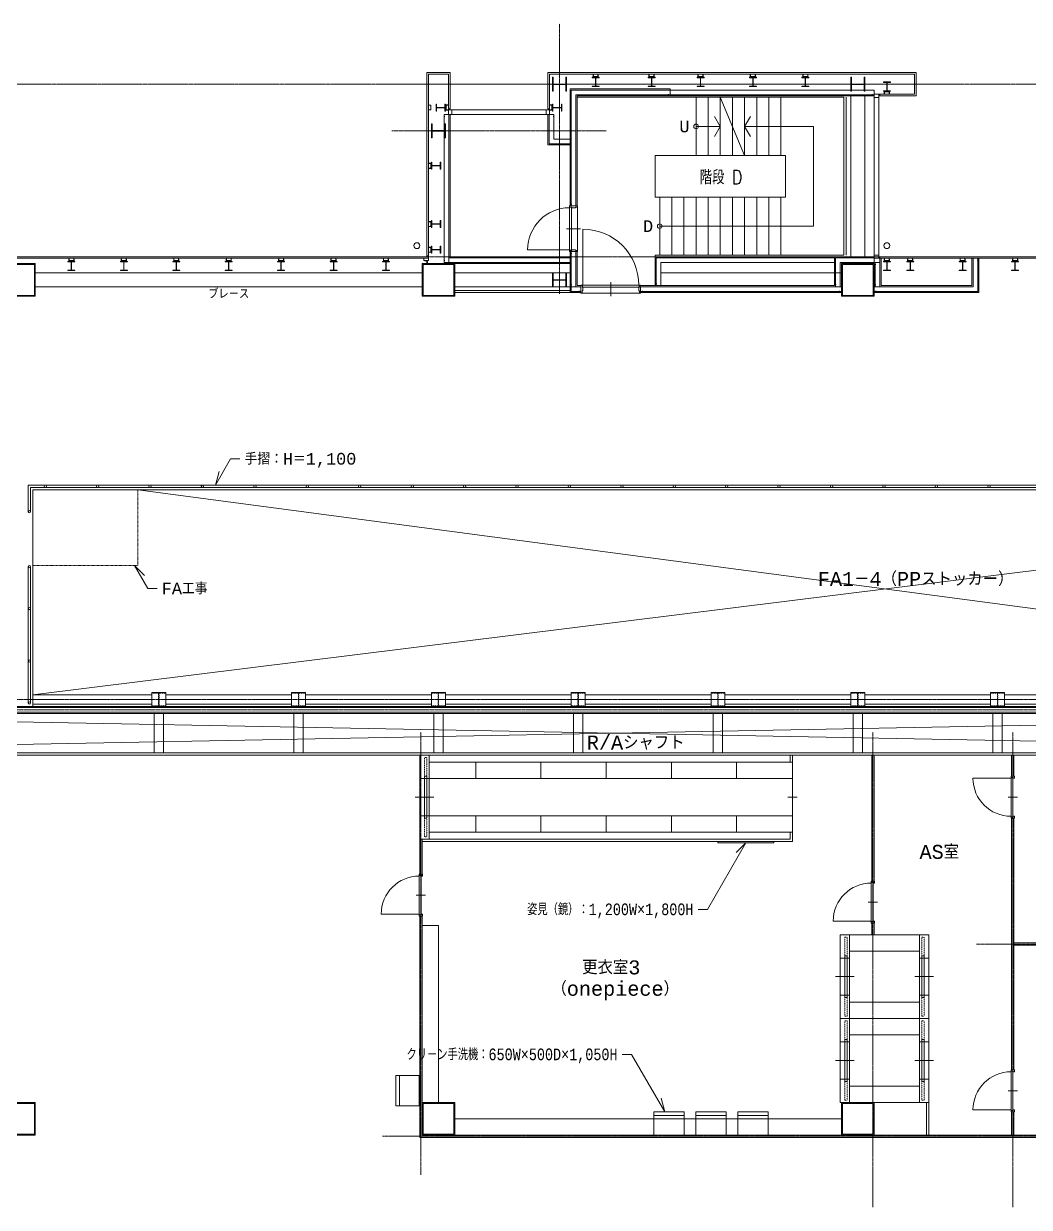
# Model space of a CAD drawing. Extents: x 225000 to 2157367, y 208400 to 840900.
# Drawn here: x 454026 to 475607, y 433302 to 458702 of the extents above; entities that cross this region are included whole.
import ezdxf
from ezdxf.enums import TextEntityAlignment as Align

# ---------------------------------------------------------------- set-up
doc = ezdxf.new("R2010")
doc.units = 0
doc.header["$LTSCALE"] = 10
for name, pattern in [('Data Center Layout_L20$0$CENTER', [2, 1.25, -0.25, 0.25, -0.25]), ('Data Center Layout_L20$0$DOTK1', [0.1, 0.05, -0.05]), ('Data Center Layout_L20$0$DOTK2', [0.166, 0.083, -0.083])]:
    doc.linetypes.add(name, pattern=pattern)
for name, color, linetype, lineweight in [('Data Center Layout_L20$0$ARC', 252, 'Continuous', 0), ('Data Center Layout_L20$0$K-SIN', 252, 'Data Center Layout_L20$0$CENTER', 9), ('Data Center Layout_L20$0$SUGATA3', 252, 'Continuous', 0)]:
    doc.layers.add(name, color=color, linetype=linetype, lineweight=lineweight)
doc.styles.add('Data Center Layout_L20$0$ATS', font='monotxt', dxfattribs={"bigfont": 'BIGFONT'})
doc.styles.add('Data Center Layout_L20$0$ROMS', font='ROMANS.shx', dxfattribs={"bigfont": 'bigfont.shx'})

# ---------------------------------------------------------------- blocks, each defined once
blk = doc.blocks.new('Data Center Layout_L20')
at = {"layer": 'Data Center Layout_L20$0$ARC'}
for p, q in [((462675.59, 257652.31), (462675.59, 253702.31)), ((463175.59, 257652.31), (462675.59, 257652.31)), ((463140.59, 257617.31), (462710.59, 257617.31)), ((462710.59, 257617.31), (462710.59, 253667.31)), ((463140.59, 257617.31), (463140.59, 256872.31)), ((463175.59, 257652.31), (463175.59, 256872.31)), ((465275.59, 256872.31), (465275.59, 257652.31)), ((473175.59, 257652.31), (465275.59, 257652.31)), ((465310.59, 256872.31), (465310.59, 257617.31)), ((473140.59, 257617.31), (465310.59, 257617.31)), ((473140.59, 257187.31), (473140.59, 257617.31)), ((473175.59, 257152.31), (473175.59, 257652.31)), ((467900.59, 257302.31), (465750.59, 257302.31)), ((465750.59, 257302.31), (465750.59, 254792.31)), ((467900.59, 257302.31), (467900.59, 257152.31)), ((467900.59, 257277.31), (465775.59, 257277.31)), ((465775.59, 257277.31), (465775.59, 254792.31)), ((465875.59, 257177.31), (465875.59, 254792.31)), ((472275.59, 257177.31), (465875.59, 257177.31)), ((465900.59, 257152.31), (465900.59, 254792.31)), ((472275.59, 257152.31), (465900.59, 257152.31)), ((471675.59, 257122.31), (471675.59, 253732.31)), ((472275.59, 253737.31), (472275.59, 257117.31)), ((472375.59, 257152.31), (472375.59, 257187.31)), ((472375.59, 253737.31), (472375.59, 257117.31)), ((472395.59, 257152.31), (472395.59, 257187.31)), ((473140.59, 257187.31), (472395.59, 257187.31)), ((473175.59, 257152.31), (472395.59, 257152.31)), ((463175.59, 256872.31), (463140.59, 256872.31)), ((463175.59, 256852.31), (463140.59, 256852.31)), ((465240.59, 256852.31), (463210.59, 256852.31)), ((465275.59, 256872.31), (465310.59, 256872.31)), ((465275.59, 256852.31), (465310.59, 256852.31)), ((463150.59, 256752.31), (463150.59, 253577.31)), ((463175.59, 256752.31), (463175.59, 253702.31)), ((465240.59, 256752.31), (463210.59, 256752.31)), ((465275.59, 256752.31), (465275.59, 256102.31)), ((465300.59, 256752.31), (465300.59, 256127.31)), ((465275.59, 256102.31), (465750.59, 256102.31)), ((465300.59, 256127.31), (465750.59, 256127.31)), ((465910.59, 254767.31), (465910.59, 253837.31)), ((465750.59, 252931.31), (465750.59, 253812.31)), ((465775.59, 252956.31), (465775.59, 253812.31)), ((465875.59, 253056.31), (465875.59, 253812.31)), ((465900.59, 253081.31), (465900.59, 253812.31)), ((418375.59, 253702.31), (462675.59, 253702.31)), ((418375.59, 253667.31), (462710.59, 253667.31)), ((465750.59, 253552.31), (463025.59, 253552.31)), ((465750.59, 253577.31), (463100.59, 253577.31)), ((465750.59, 253677.31), (463150.59, 253677.31)), ((465750.59, 253702.31), (463175.59, 253702.31)), ((467575.59, 253081.31), (467575.59, 253702.31)), ((472275.59, 253702.31), (467575.59, 253702.31)), ((467600.59, 253081.31), (467600.59, 253677.31)), ((471425.59, 253677.31), (467600.59, 253677.31)), ((471425.59, 253081.31), (471425.59, 253702.31)), ((472275.59, 253677.31), (471450.59, 253677.31)), ((471450.59, 253056.31), (471450.59, 253677.31)), ((471550.59, 253056.31), (471550.59, 253577.31)), ((471550.59, 253577.31), (472300.59, 253577.31)), ((472275.59, 253552.31), (471575.59, 253552.31)), ((471575.59, 252956.31), (471575.59, 253552.31)), ((472275.59, 252931.31), (472275.59, 253552.31)), ((472300.59, 253056.31), (472300.59, 253577.31)), ((472375.59, 253702.31), (472375.59, 253667.31)), ((472395.59, 253702.31), (499925.59, 253702.31)), ((472395.59, 253702.31), (472395.59, 253667.31)), ((472395.59, 253667.31), (499925.59, 253667.31)), ((472400.59, 253056.31), (472400.59, 253667.31)), ((472425.59, 253081.31), (472425.59, 253667.31)), ((474375.59, 253081.31), (474375.59, 253667.31)), ((474400.59, 253056.31), (474400.59, 253667.31)), ((474500.59, 252956.31), (474500.59, 253667.31)), ((474525.59, 252931.31), (474525.59, 253667.31)), ((463275.59, 253352.31), (465750.59, 253352.31)), ((471575.59, 253352.31), (467700.59, 253352.31)), ((463275.59, 253052.31), (465750.59, 253052.31)), ((465875.59, 253056.31), (465985.59, 253056.31)), ((465900.59, 253081.31), (465985.59, 253081.31)), ((467265.59, 253081.31), (471425.59, 253081.31)), ((467265.59, 253056.31), (471575.59, 253056.31)), ((474400.59, 253056.31), (472275.59, 253056.31)), ((474375.59, 253081.31), (472425.59, 253081.31)), ((465750.59, 252973.31), (463275.59, 252973.31)), ((465750.59, 252931.31), (463275.59, 252931.31)), ((465750.59, 252931.31), (465975.59, 252931.31)), ((465775.59, 252956.31), (465985.59, 252956.31)), ((467240.59, 252921.31), (466010.59, 252921.31)), ((467265.59, 252956.31), (471575.59, 252956.31)), ((467275.59, 252931.31), (471575.59, 252931.31)), ((474500.59, 252956.31), (472275.59, 252956.31)), ((474525.59, 252931.31), (472275.59, 252931.31)), ((454225.59, 244302.31), (489625.59, 248702.31)), ((489625.59, 244302.31), (456475.59, 248702.31)), ((454125.59, 244127.31), (454125.59, 247047.31)), ((454175.59, 244127.31), (454175.59, 247047.31)), ((444275.59, 243902.31), (489275.59, 243902.31)), ((444300.59, 243927.31), (489300.59, 243927.31)), ((444325.59, 243902.31), (489275.59, 243052.31)), ((444325.59, 243052.31), (489275.59, 243902.31)), ((444400.59, 244027.31), (489400.59, 244027.31)), ((444425.59, 244052.31), (489425.59, 244052.31)), ((489275.59, 243002.31), (444275.59, 243002.31)), ((489275.59, 243052.31), (444325.59, 243052.31)), ((470475.59, 243002.31), (470475.59, 242852.31)), ((470525.59, 243002.31), (470525.59, 242852.31)), ((472225.59, 240302.31), (472225.59, 243002.31)), ((472275.59, 240302.31), (472275.59, 243002.31)), ((475225.59, 242552.31), (475225.59, 243002.31)), ((475275.59, 242552.31), (475275.59, 243002.31)), ((474397.59, 242511.31), (475215.59, 242511.31)), ((475150.59, 242102.31), (475350.59, 242102.31)), ((475225.59, 236252.31), (475225.59, 241652.31)), ((475275.59, 236252.31), (475275.59, 241652.31)), ((470475.59, 241202.31), (470475.59, 241352.31)), ((470525.59, 241152.31), (470525.59, 241352.31)), ((462525.59, 241202.31), (462525.59, 240452.31)), ((462575.59, 241202.31), (470475.59, 241202.31)), ((462575.59, 241202.31), (462575.59, 240452.31)), ((462575.59, 241152.31), (470525.59, 241152.31)), ((462450.59, 240002.31), (462650.59, 240002.31)), ((472150.59, 239852.31), (472350.59, 239852.31)), ((461697.59, 239593.31), (462515.59, 239593.31)), ((462525.59, 234802.31), (462525.59, 239552.31)), ((462575.59, 234852.31), (462575.59, 239552.31)), ((462575.59, 239352.31), (462925.59, 239352.31)), ((462925.59, 235552.31), (462925.59, 239352.31)), ((471397.59, 239443.31), (472215.59, 239443.31)), ((472225.59, 239152.31), (472225.59, 239402.31)), ((472275.59, 239152.31), (472275.59, 239402.31)), ((475275.59, 238977.31), (487275.59, 238977.31)), ((475275.59, 238927.31), (487275.59, 238927.31)), ((462091.46, 236131.74), (462091.46, 235481.74)), ((475150.59, 235802.31), (475350.59, 235802.31)), ((473400.59, 234852.31), (473400.59, 235552.31)), ((473450.59, 234852.31), (473450.59, 235552.31)), ((468200.59, 235272.31), (467550.59, 235272.31)), ((469100.59, 235272.31), (468450.59, 235272.31)), ((470000.59, 235272.31), (469350.59, 235272.31)), ((474397.59, 235393.31), (475215.59, 235393.31)), ((475225.59, 234852.31), (475225.59, 235352.31)), ((475275.59, 234852.31), (475275.59, 235352.31)), ((463275.59, 235202.31), (471575.59, 235202.31)), ((462525.59, 234802.31), (489275.59, 234802.31)), ((462575.59, 234852.31), (489275.59, 234852.31))]:
    blk.add_line(p, q, dxfattribs=at)
at = {"layer": 'Data Center Layout_L20$0$ARC', "linetype": 'Continuous'}
for p, q in [((465675.59, 254302.31), (465975.59, 254302.31)), ((466025.59, 254291.31), (466025.59, 253091.31)), ((464840.59, 253852.31), (465740.59, 253852.31)), ((466625.59, 253156.31), (466625.59, 252856.31)), ((462725.59, 241202.31), (462725.59, 243002.31)), ((463725.59, 242502.31), (463725.59, 242852.31)), ((465125.59, 242502.31), (465125.59, 242852.31)), ((466525.59, 242502.31), (466525.59, 242852.31)), ((467925.59, 242502.31), (467925.59, 242852.31)), ((469325.59, 242502.31), (469325.59, 242852.31)), ((462525.59, 242502.31), (462725.59, 242502.31)), ((462725.59, 242502.31), (470525.59, 242502.31)), ((462425.59, 242102.31), (462825.59, 242102.31)), ((470625.59, 242102.31), (470425.59, 242102.31)), ((462525.59, 241702.31), (462725.59, 241702.31)), ((462725.59, 241702.31), (470525.59, 241702.31)), ((463725.59, 241352.31), (463725.59, 241702.31)), ((465125.59, 241352.31), (465125.59, 241702.31)), ((466525.59, 241352.31), (466525.59, 241702.31)), ((467925.59, 241352.31), (467925.59, 241702.31)), ((469325.59, 241352.31), (469325.59, 241702.31)), ((471750.59, 237352.31), (471750.59, 239152.31)), ((473250.59, 237352.31), (473250.59, 239152.31)), ((471750.59, 238802.31), (473250.59, 238802.31)), ((471550.59, 238652.31), (471750.59, 238652.31)), ((473450.59, 238652.31), (473250.59, 238652.31)), ((471450.59, 238252.31), (471850.59, 238252.31)), ((473550.59, 238252.31), (473150.59, 238252.31)), ((471550.59, 237852.31), (471750.59, 237852.31)), ((473450.59, 237852.31), (473250.59, 237852.31)), ((471750.59, 237702.31), (473250.59, 237702.31)), ((471750.59, 235552.31), (471750.59, 237352.31)), ((473250.59, 235552.31), (473250.59, 237352.31)), ((471750.59, 237002.31), (473250.59, 237002.31)), ((471550.59, 236852.31), (471750.59, 236852.31)), ((473450.59, 236852.31), (473250.59, 236852.31)), ((471450.59, 236452.31), (471850.59, 236452.31)), ((473550.59, 236452.31), (473150.59, 236452.31)), ((471550.59, 236052.31), (471750.59, 236052.31)), ((473450.59, 236052.31), (473250.59, 236052.31)), ((471750.59, 235902.31), (473250.59, 235902.31))]:
    blk.add_line(p, q, dxfattribs=at)
at = {"layer": 'Data Center Layout_L20$0$ARC'}
for points in [[(466244.59, 257602.31), (466244.59, 257552.31), (466294.59, 257552.31), (466294.59, 257558.31), (466250.59, 257558.31), (466250.59, 257602.31)], [(466250.59, 257567.31), (466350.59, 257567.31), (466350.59, 257617.31), (466250.59, 257617.31)], [(466356.59, 257602.31), (466356.59, 257552.31), (466306.59, 257552.31), (466306.59, 257558.31), (466350.59, 257558.31), (466350.59, 257602.31)], [(467444.59, 257602.31), (467444.59, 257552.31), (467494.59, 257552.31), (467494.59, 257558.31), (467450.59, 257558.31), (467450.59, 257602.31)], [(467450.59, 257567.31), (467550.59, 257567.31), (467550.59, 257617.31), (467450.59, 257617.31)], [(467556.59, 257602.31), (467556.59, 257552.31), (467506.59, 257552.31), (467506.59, 257558.31), (467550.59, 257558.31), (467550.59, 257602.31)], [(468494.59, 257602.31), (468494.59, 257552.31), (468544.59, 257552.31), (468544.59, 257558.31), (468500.59, 257558.31), (468500.59, 257602.31)], [(468500.59, 257567.31), (468600.59, 257567.31), (468600.59, 257617.31), (468500.59, 257617.31)], [(468606.59, 257602.31), (468606.59, 257552.31), (468556.59, 257552.31), (468556.59, 257558.31), (468600.59, 257558.31), (468600.59, 257602.31)], [(469619.59, 257602.31), (469619.59, 257552.31), (469669.59, 257552.31), (469669.59, 257558.31), (469625.59, 257558.31), (469625.59, 257602.31)], [(469625.59, 257567.31), (469725.59, 257567.31), (469725.59, 257617.31), (469625.59, 257617.31)], [(469731.59, 257602.31), (469731.59, 257552.31), (469681.59, 257552.31), (469681.59, 257558.31), (469725.59, 257558.31), (469725.59, 257602.31)], [(470744.59, 257602.31), (470744.59, 257552.31), (470794.59, 257552.31), (470794.59, 257558.31), (470750.59, 257558.31), (470750.59, 257602.31)], [(470750.59, 257567.31), (470850.59, 257567.31), (470850.59, 257617.31), (470750.59, 257617.31)], [(470856.59, 257602.31), (470856.59, 257552.31), (470806.59, 257552.31), (470806.59, 257558.31), (470850.59, 257558.31), (470850.59, 257602.31)], [(465675.59, 257552.31), (465675.59, 257252.31), (465660.59, 257252.31), (465660.59, 257397.31), (465390.59, 257397.31), (465390.59, 257252.31), (465375.59, 257252.31), (465375.59, 257552.31), (465390.59, 257552.31), (465390.59, 257407.31), (465660.59, 257407.31), (465660.59, 257552.31)], [(466225.59, 257552.31), (466375.59, 257552.31), (466375.59, 257543.31), (466303.59, 257543.31), (466303.59, 257361.31), (466375.59, 257361.31), (466375.59, 257352.31), (466225.59, 257352.31), (466225.59, 257361.31), (466297.59, 257361.31), (466297.59, 257543.31), (466225.59, 257543.31)], [(467425.59, 257552.31), (467575.59, 257552.31), (467575.59, 257543.31), (467503.59, 257543.31), (467503.59, 257361.31), (467575.59, 257361.31), (467575.59, 257352.31), (467425.59, 257352.31), (467425.59, 257361.31), (467497.59, 257361.31), (467497.59, 257543.31), (467425.59, 257543.31)], [(468475.59, 257552.31), (468625.59, 257552.31), (468625.59, 257543.31), (468553.59, 257543.31), (468553.59, 257361.31), (468625.59, 257361.31), (468625.59, 257352.31), (468475.59, 257352.31), (468475.59, 257361.31), (468547.59, 257361.31), (468547.59, 257543.31), (468475.59, 257543.31)], [(469600.59, 257552.31), (469750.59, 257552.31), (469750.59, 257543.31), (469678.59, 257543.31), (469678.59, 257361.31), (469750.59, 257361.31), (469750.59, 257352.31), (469600.59, 257352.31), (469600.59, 257361.31), (469672.59, 257361.31), (469672.59, 257543.31), (469600.59, 257543.31)], [(470725.59, 257552.31), (470875.59, 257552.31), (470875.59, 257543.31), (470803.59, 257543.31), (470803.59, 257361.31), (470875.59, 257361.31), (470875.59, 257352.31), (470725.59, 257352.31), (470725.59, 257361.31), (470797.59, 257361.31), (470797.59, 257543.31), (470725.59, 257543.31)], [(472075.59, 257552.31), (472075.59, 257252.31), (472060.59, 257252.31), (472060.59, 257397.31), (471790.59, 257397.31), (471790.59, 257252.31), (471775.59, 257252.31), (471775.59, 257552.31), (471790.59, 257552.31), (471790.59, 257407.31), (472060.59, 257407.31), (472060.59, 257552.31)], [(472475.59, 257252.31), (472625.59, 257252.31), (472625.59, 257261.31), (472553.59, 257261.31), (472553.59, 257443.31), (472625.59, 257443.31), (472625.59, 257452.31), (472475.59, 257452.31), (472475.59, 257443.31), (472547.59, 257443.31), (472547.59, 257261.31), (472475.59, 257261.31)], [(471775.59, 253702.31), (472075.59, 253702.31), (472075.59, 257152.31), (471775.59, 257152.31)], [(472275.59, 257117.31), (472375.59, 257117.31), (472375.59, 257187.31), (472275.59, 257187.31)], [(472494.59, 257202.31), (472494.59, 257252.31), (472544.59, 257252.31), (472544.59, 257246.31), (472500.59, 257246.31), (472500.59, 257202.31)], [(472500.59, 257237.31), (472600.59, 257237.31), (472600.59, 257187.31), (472500.59, 257187.31)], [(472606.59, 257202.31), (472606.59, 257252.31), (472556.59, 257252.31), (472556.59, 257246.31), (472600.59, 257246.31), (472600.59, 257202.31)], [(462760.59, 256852.31), (462760.59, 256952.31), (462710.59, 256952.31), (462710.59, 256852.31)], [(463075.59, 256827.31), (463075.59, 256977.31), (463066.59, 256977.31), (463066.59, 256905.31), (462884.59, 256905.31), (462884.59, 256977.31), (462875.59, 256977.31), (462875.59, 256827.31), (462884.59, 256827.31), (462884.59, 256899.31), (463066.59, 256899.31), (463066.59, 256827.31)], [(463125.59, 256958.31), (463075.59, 256958.31), (463075.59, 256908.31), (463081.59, 256908.31), (463081.59, 256952.31), (463125.59, 256952.31)], [(463125.59, 256846.31), (463075.59, 256846.31), (463075.59, 256896.31), (463081.59, 256896.31), (463081.59, 256852.31), (463125.59, 256852.31)], [(463090.59, 256852.31), (463090.59, 256952.31), (463140.59, 256952.31), (463140.59, 256852.31)], [(463210.59, 256752.31), (463210.59, 256852.31), (463140.59, 256852.31), (463140.59, 256752.31)], [(465240.59, 256752.31), (465240.59, 256852.31), (465310.59, 256852.31), (465310.59, 256752.31)], [(465360.59, 256852.31), (465360.59, 256952.31), (465310.59, 256952.31), (465310.59, 256852.31)], [(465325.59, 256958.31), (465375.59, 256958.31), (465375.59, 256908.31), (465369.59, 256908.31), (465369.59, 256952.31), (465325.59, 256952.31)], [(465325.59, 256846.31), (465375.59, 256846.31), (465375.59, 256896.31), (465369.59, 256896.31), (465369.59, 256852.31), (465325.59, 256852.31)], [(465375.59, 256827.31), (465375.59, 256977.31), (465384.59, 256977.31), (465384.59, 256905.31), (465566.59, 256905.31), (465566.59, 256977.31), (465575.59, 256977.31), (465575.59, 256827.31), (465566.59, 256827.31), (465566.59, 256899.31), (465384.59, 256899.31), (465384.59, 256827.31)], [(463075.59, 256552.31), (463075.59, 256252.31), (463060.59, 256252.31), (463060.59, 256397.31), (462790.59, 256397.31), (462790.59, 256252.31), (462775.59, 256252.31), (462775.59, 256552.31), (462790.59, 256552.31), (462790.59, 256407.31), (463060.59, 256407.31), (463060.59, 256552.31)], [(462760.59, 255602.31), (462760.59, 255702.31), (462710.59, 255702.31), (462710.59, 255602.31)], [(462725.59, 255708.31), (462775.59, 255708.31), (462775.59, 255658.31), (462769.59, 255658.31), (462769.59, 255702.31), (462725.59, 255702.31)], [(462725.59, 255596.31), (462775.59, 255596.31), (462775.59, 255646.31), (462769.59, 255646.31), (462769.59, 255602.31), (462725.59, 255602.31)], [(462775.59, 255577.31), (462775.59, 255727.31), (462784.59, 255727.31), (462784.59, 255655.31), (462966.59, 255655.31), (462966.59, 255727.31), (462975.59, 255727.31), (462975.59, 255577.31), (462966.59, 255577.31), (462966.59, 255649.31), (462784.59, 255649.31), (462784.59, 255577.31)], [(465740.59, 253842.31), (465740.59, 254762.31), (465780.59, 254762.31), (465780.59, 253842.31)], [(462760.59, 254352.31), (462760.59, 254452.31), (462710.59, 254452.31), (462710.59, 254352.31)], [(462725.59, 254458.31), (462775.59, 254458.31), (462775.59, 254408.31), (462769.59, 254408.31), (462769.59, 254452.31), (462725.59, 254452.31)], [(462725.59, 254346.31), (462775.59, 254346.31), (462775.59, 254396.31), (462769.59, 254396.31), (462769.59, 254352.31), (462725.59, 254352.31)], [(462775.59, 254327.31), (462775.59, 254477.31), (462784.59, 254477.31), (462784.59, 254405.31), (462966.59, 254405.31), (462966.59, 254477.31), (462975.59, 254477.31), (462975.59, 254327.31), (462966.59, 254327.31), (462966.59, 254399.31), (462784.59, 254399.31), (462784.59, 254327.31)], [(462760.59, 253802.31), (462760.59, 253902.31), (462710.59, 253902.31), (462710.59, 253802.31)], [(462725.59, 253908.31), (462775.59, 253908.31), (462775.59, 253858.31), (462769.59, 253858.31), (462769.59, 253902.31), (462725.59, 253902.31)], [(462725.59, 253796.31), (462775.59, 253796.31), (462775.59, 253846.31), (462769.59, 253846.31), (462769.59, 253802.31), (462725.59, 253802.31)], [(462775.59, 253777.31), (462775.59, 253927.31), (462784.59, 253927.31), (462784.59, 253855.31), (462966.59, 253855.31), (462966.59, 253927.31), (462975.59, 253927.31), (462975.59, 253777.31), (462966.59, 253777.31), (462966.59, 253849.31), (462784.59, 253849.31), (462784.59, 253777.31)], [(453575.59, 252852.31), (453575.59, 253552.31), (454275.59, 253552.31), (454275.59, 252852.31)], [(453595.59, 252872.31), (453595.59, 253532.31), (454255.59, 253532.31), (454255.59, 252872.31)], [(454975.59, 253602.31), (455125.59, 253602.31), (455125.59, 253593.31), (455053.59, 253593.31), (455053.59, 253411.31), (455125.59, 253411.31), (455125.59, 253402.31), (454975.59, 253402.31), (454975.59, 253411.31), (455047.59, 253411.31), (455047.59, 253593.31), (454975.59, 253593.31)], [(454994.59, 253652.31), (454994.59, 253602.31), (455044.59, 253602.31), (455044.59, 253608.31), (455000.59, 253608.31), (455000.59, 253652.31)], [(455000.59, 253617.31), (455100.59, 253617.31), (455100.59, 253667.31), (455000.59, 253667.31)], [(455106.59, 253652.31), (455106.59, 253602.31), (455056.59, 253602.31), (455056.59, 253608.31), (455100.59, 253608.31), (455100.59, 253652.31)], [(456100.59, 253602.31), (456250.59, 253602.31), (456250.59, 253593.31), (456178.59, 253593.31), (456178.59, 253411.31), (456250.59, 253411.31), (456250.59, 253402.31), (456100.59, 253402.31), (456100.59, 253411.31), (456172.59, 253411.31), (456172.59, 253593.31), (456100.59, 253593.31)], [(456119.59, 253652.31), (456119.59, 253602.31), (456169.59, 253602.31), (456169.59, 253608.31), (456125.59, 253608.31), (456125.59, 253652.31)], [(456125.59, 253617.31), (456225.59, 253617.31), (456225.59, 253667.31), (456125.59, 253667.31)], [(456231.59, 253652.31), (456231.59, 253602.31), (456181.59, 253602.31), (456181.59, 253608.31), (456225.59, 253608.31), (456225.59, 253652.31)], [(457225.59, 253602.31), (457375.59, 253602.31), (457375.59, 253593.31), (457303.59, 253593.31), (457303.59, 253411.31), (457375.59, 253411.31), (457375.59, 253402.31), (457225.59, 253402.31), (457225.59, 253411.31), (457297.59, 253411.31), (457297.59, 253593.31), (457225.59, 253593.31)], [(457244.59, 253652.31), (457244.59, 253602.31), (457294.59, 253602.31), (457294.59, 253608.31), (457250.59, 253608.31), (457250.59, 253652.31)], [(457250.59, 253617.31), (457350.59, 253617.31), (457350.59, 253667.31), (457250.59, 253667.31)], [(457356.59, 253652.31), (457356.59, 253602.31), (457306.59, 253602.31), (457306.59, 253608.31), (457350.59, 253608.31), (457350.59, 253652.31)], [(458350.59, 253602.31), (458500.59, 253602.31), (458500.59, 253593.31), (458428.59, 253593.31), (458428.59, 253411.31), (458500.59, 253411.31), (458500.59, 253402.31), (458350.59, 253402.31), (458350.59, 253411.31), (458422.59, 253411.31), (458422.59, 253593.31), (458350.59, 253593.31)], [(458369.59, 253652.31), (458369.59, 253602.31), (458419.59, 253602.31), (458419.59, 253608.31), (458375.59, 253608.31), (458375.59, 253652.31)], [(458375.59, 253617.31), (458475.59, 253617.31), (458475.59, 253667.31), (458375.59, 253667.31)], [(458481.59, 253652.31), (458481.59, 253602.31), (458431.59, 253602.31), (458431.59, 253608.31), (458475.59, 253608.31), (458475.59, 253652.31)], [(459475.59, 253602.31), (459625.59, 253602.31), (459625.59, 253593.31), (459553.59, 253593.31), (459553.59, 253411.31), (459625.59, 253411.31), (459625.59, 253402.31), (459475.59, 253402.31), (459475.59, 253411.31), (459547.59, 253411.31), (459547.59, 253593.31), (459475.59, 253593.31)], [(459494.59, 253652.31), (459494.59, 253602.31), (459544.59, 253602.31), (459544.59, 253608.31), (459500.59, 253608.31), (459500.59, 253652.31)], [(459500.59, 253617.31), (459600.59, 253617.31), (459600.59, 253667.31), (459500.59, 253667.31)], [(459606.59, 253652.31), (459606.59, 253602.31), (459556.59, 253602.31), (459556.59, 253608.31), (459600.59, 253608.31), (459600.59, 253652.31)], [(460600.59, 253602.31), (460750.59, 253602.31), (460750.59, 253593.31), (460678.59, 253593.31), (460678.59, 253411.31), (460750.59, 253411.31), (460750.59, 253402.31), (460600.59, 253402.31), (460600.59, 253411.31), (460672.59, 253411.31), (460672.59, 253593.31), (460600.59, 253593.31)], [(460619.59, 253652.31), (460619.59, 253602.31), (460669.59, 253602.31), (460669.59, 253608.31), (460625.59, 253608.31), (460625.59, 253652.31)], [(460625.59, 253617.31), (460725.59, 253617.31), (460725.59, 253667.31), (460625.59, 253667.31)], [(460731.59, 253652.31), (460731.59, 253602.31), (460681.59, 253602.31), (460681.59, 253608.31), (460725.59, 253608.31), (460725.59, 253652.31)], [(461725.59, 253602.31), (461875.59, 253602.31), (461875.59, 253593.31), (461803.59, 253593.31), (461803.59, 253411.31), (461875.59, 253411.31), (461875.59, 253402.31), (461725.59, 253402.31), (461725.59, 253411.31), (461797.59, 253411.31), (461797.59, 253593.31), (461725.59, 253593.31)], [(461744.59, 253652.31), (461744.59, 253602.31), (461794.59, 253602.31), (461794.59, 253608.31), (461750.59, 253608.31), (461750.59, 253652.31)], [(461750.59, 253617.31), (461850.59, 253617.31), (461850.59, 253667.31), (461750.59, 253667.31)], [(461856.59, 253652.31), (461856.59, 253602.31), (461806.59, 253602.31), (461806.59, 253608.31), (461850.59, 253608.31), (461850.59, 253652.31)], [(462575.59, 252852.31), (462575.59, 253552.31), (463275.59, 253552.31), (463275.59, 252852.31)], [(462595.59, 252872.31), (462595.59, 253532.31), (463255.59, 253532.31), (463255.59, 252872.31)], [(462610.59, 253617.31), (462710.59, 253617.31), (462710.59, 253667.31), (462610.59, 253667.31)], [(462635.59, 253617.31), (462685.59, 253617.31), (462685.59, 253567.31), (462679.59, 253567.31), (462679.59, 253611.31), (462635.59, 253611.31)], [(462675.59, 253702.31), (462675.59, 253722.31), (462710.59, 253722.31), (462710.59, 253702.31)], [(462685.59, 253602.31), (462685.59, 253552.31), (462735.59, 253552.31), (462735.59, 253558.31), (462691.59, 253558.31), (462691.59, 253602.31)], [(471575.59, 252852.31), (471575.59, 253552.31), (472275.59, 253552.31), (472275.59, 252852.31)], [(471595.59, 252872.31), (471595.59, 253532.31), (472255.59, 253532.31), (472255.59, 252872.31)], [(472275.59, 253737.31), (472375.59, 253737.31), (472375.59, 253667.31), (472275.59, 253667.31)], [(472475.59, 253602.31), (472625.59, 253602.31), (472625.59, 253593.31), (472553.59, 253593.31), (472553.59, 253411.31), (472625.59, 253411.31), (472625.59, 253402.31), (472475.59, 253402.31), (472475.59, 253411.31), (472547.59, 253411.31), (472547.59, 253593.31), (472475.59, 253593.31)], [(472494.59, 253652.31), (472494.59, 253602.31), (472544.59, 253602.31), (472544.59, 253608.31), (472500.59, 253608.31), (472500.59, 253652.31)], [(472500.59, 253617.31), (472600.59, 253617.31), (472600.59, 253667.31), (472500.59, 253667.31)], [(472606.59, 253652.31), (472606.59, 253602.31), (472556.59, 253602.31), (472556.59, 253608.31), (472600.59, 253608.31), (472600.59, 253652.31)], [(472975.59, 253602.31), (473125.59, 253602.31), (473125.59, 253593.31), (473053.59, 253593.31), (473053.59, 253411.31), (473125.59, 253411.31), (473125.59, 253402.31), (472975.59, 253402.31), (472975.59, 253411.31), (473047.59, 253411.31), (473047.59, 253593.31), (472975.59, 253593.31)], [(472994.59, 253652.31), (472994.59, 253602.31), (473044.59, 253602.31), (473044.59, 253608.31), (473000.59, 253608.31), (473000.59, 253652.31)], [(473000.59, 253617.31), (473100.59, 253617.31), (473100.59, 253667.31), (473000.59, 253667.31)], [(473106.59, 253652.31), (473106.59, 253602.31), (473056.59, 253602.31), (473056.59, 253608.31), (473100.59, 253608.31), (473100.59, 253652.31)], [(474100.59, 253602.31), (474250.59, 253602.31), (474250.59, 253593.31), (474178.59, 253593.31), (474178.59, 253411.31), (474250.59, 253411.31), (474250.59, 253402.31), (474100.59, 253402.31), (474100.59, 253411.31), (474172.59, 253411.31), (474172.59, 253593.31), (474100.59, 253593.31)], [(474119.59, 253652.31), (474119.59, 253602.31), (474169.59, 253602.31), (474169.59, 253608.31), (474125.59, 253608.31), (474125.59, 253652.31)], [(474125.59, 253617.31), (474225.59, 253617.31), (474225.59, 253667.31), (474125.59, 253667.31)], [(474231.59, 253652.31), (474231.59, 253602.31), (474181.59, 253602.31), (474181.59, 253608.31), (474225.59, 253608.31), (474225.59, 253652.31)], [(475225.59, 253602.31), (475375.59, 253602.31), (475375.59, 253593.31), (475303.59, 253593.31), (475303.59, 253411.31), (475375.59, 253411.31), (475375.59, 253402.31), (475225.59, 253402.31), (475225.59, 253411.31), (475297.59, 253411.31), (475297.59, 253593.31), (475225.59, 253593.31)], [(475244.59, 253652.31), (475244.59, 253602.31), (475294.59, 253602.31), (475294.59, 253608.31), (475250.59, 253608.31), (475250.59, 253652.31)], [(475250.59, 253617.31), (475350.59, 253617.31), (475350.59, 253667.31), (475250.59, 253667.31)], [(475356.59, 253652.31), (475356.59, 253602.31), (475306.59, 253602.31), (475306.59, 253608.31), (475350.59, 253608.31), (475350.59, 253652.31)], [(454275.59, 253052.31), (462575.59, 253052.31), (462575.59, 253352.31), (454275.59, 253352.31)], [(465675.59, 253352.31), (465675.59, 253052.31), (465660.59, 253052.31), (465660.59, 253197.31), (465390.59, 253197.31), (465390.59, 253052.31), (465375.59, 253052.31), (465375.59, 253352.31), (465390.59, 253352.31), (465390.59, 253207.31), (465660.59, 253207.31), (465660.59, 253352.31)], [(466015.59, 253091.31), (467235.59, 253091.31), (467235.59, 253051.31), (466015.59, 253051.31)], [(454225.59, 244102.31), (456775.59, 244102.31), (456775.59, 244302.31), (454225.59, 244302.31)], [(457075.59, 244102.31), (459775.59, 244102.31), (459775.59, 244302.31), (457075.59, 244302.31)], [(460075.59, 244102.31), (462775.59, 244102.31), (462775.59, 244302.31), (460075.59, 244302.31)], [(463075.59, 244102.31), (465775.59, 244102.31), (465775.59, 244302.31), (463075.59, 244302.31)], [(466075.59, 244102.31), (468775.59, 244102.31), (468775.59, 244302.31), (466075.59, 244302.31)], [(469075.59, 244102.31), (471775.59, 244102.31), (471775.59, 244302.31), (469075.59, 244302.31)], [(472075.59, 244102.31), (474775.59, 244102.31), (474775.59, 244302.31), (472075.59, 244302.31)], [(475075.59, 244102.31), (477775.59, 244102.31), (477775.59, 244302.31), (475075.59, 244302.31)], [(456825.59, 243052.31), (457025.59, 243052.31), (457025.59, 243902.31), (456825.59, 243902.31)], [(459825.59, 243052.31), (460025.59, 243052.31), (460025.59, 243902.31), (459825.59, 243902.31)], [(462825.59, 243052.31), (463025.59, 243052.31), (463025.59, 243902.31), (462825.59, 243902.31)], [(465825.59, 243052.31), (466025.59, 243052.31), (466025.59, 243902.31), (465825.59, 243902.31)], [(468825.59, 243052.31), (469025.59, 243052.31), (469025.59, 243902.31), (468825.59, 243902.31)], [(471825.59, 243052.31), (472025.59, 243052.31), (472025.59, 243902.31), (471825.59, 243902.31)], [(474825.59, 243052.31), (475025.59, 243052.31), (475025.59, 243902.31), (474825.59, 243902.31)], [(462525.59, 243002.31), (462525.59, 241202.31), (462725.59, 241202.31), (462725.59, 241352.31), (470525.59, 241352.31), (470525.59, 242852.31), (462725.59, 242852.31), (462725.59, 243002.31)], [(475260.59, 242511.31), (475285.59, 242511.31), (475285.59, 242552.31), (475215.59, 242552.31), (475215.59, 242527.31), (475260.59, 242527.31)], [(475215.59, 241682.31), (475215.59, 242522.31), (475255.59, 242522.31), (475255.59, 241682.31)], [(475260.59, 241693.31), (475285.59, 241693.31), (475285.59, 241652.31), (475215.59, 241652.31), (475215.59, 241677.31), (475260.59, 241677.31)], [(468925.59, 241152.31), (470125.59, 241152.31), (470125.59, 241127.31), (468925.59, 241127.31)], [(462560.59, 240411.31), (462585.59, 240411.31), (462585.59, 240452.31), (462515.59, 240452.31), (462515.59, 240427.31), (462560.59, 240427.31)], [(462515.59, 239582.31), (462515.59, 240422.31), (462555.59, 240422.31), (462555.59, 239582.31)], [(472260.59, 240261.31), (472285.59, 240261.31), (472285.59, 240302.31), (472215.59, 240302.31), (472215.59, 240277.31), (472260.59, 240277.31)], [(472215.59, 239432.31), (472215.59, 240272.31), (472255.59, 240272.31), (472255.59, 239432.31)], [(462560.59, 239593.31), (462585.59, 239593.31), (462585.59, 239552.31), (462515.59, 239552.31), (462515.59, 239577.31), (462560.59, 239577.31)], [(472260.59, 239443.31), (472285.59, 239443.31), (472285.59, 239402.31), (472215.59, 239402.31), (472215.59, 239427.31), (472260.59, 239427.31)], [(471550.59, 239152.31), (471550.59, 237352.31), (473450.59, 237352.31), (473450.59, 239152.31)], [(471550.59, 237352.31), (471550.59, 235552.31), (473450.59, 235552.31), (473450.59, 237352.31)], [(475260.59, 236211.31), (475285.59, 236211.31), (475285.59, 236252.31), (475215.59, 236252.31), (475215.59, 236227.31), (475260.59, 236227.31)], [(475215.59, 236222.31), (475215.59, 235382.31), (475255.59, 235382.31), (475255.59, 236222.31)], [(462011.46, 236131.74), (462011.46, 235481.74), (462511.46, 235481.74), (462511.46, 236131.74)], [(453575.59, 234852.31), (453575.59, 235552.31), (454275.59, 235552.31), (454275.59, 234852.31)], [(453595.59, 234872.31), (453595.59, 235532.31), (454255.59, 235532.31), (454255.59, 234872.31)], [(462575.59, 234852.31), (462575.59, 235552.31), (463275.59, 235552.31), (463275.59, 234852.31)], [(462575.59, 234852.31), (462575.59, 235552.31), (463275.59, 235552.31), (463275.59, 234852.31)], [(462595.59, 234872.31), (462595.59, 235532.31), (463255.59, 235532.31), (463255.59, 234872.31)], [(462595.59, 234872.31), (462595.59, 235532.31), (463255.59, 235532.31), (463255.59, 234872.31)], [(471575.59, 234852.31), (471575.59, 235552.31), (472275.59, 235552.31), (472275.59, 234852.31)], [(471575.59, 234852.31), (471575.59, 235552.31), (472275.59, 235552.31), (472275.59, 234852.31)], [(471595.59, 234872.31), (471595.59, 235532.31), (472255.59, 235532.31), (472255.59, 234872.31)], [(471595.59, 234872.31), (471595.59, 235532.31), (472255.59, 235532.31), (472255.59, 234872.31)], [(468200.59, 235352.31), (467550.59, 235352.31), (467550.59, 234852.31), (468200.59, 234852.31)], [(469100.59, 235352.31), (468450.59, 235352.31), (468450.59, 234852.31), (469100.59, 234852.31)], [(470000.59, 235352.31), (469350.59, 235352.31), (469350.59, 234852.31), (470000.59, 234852.31)], [(475260.59, 235393.31), (475285.59, 235393.31), (475285.59, 235352.31), (475215.59, 235352.31), (475215.59, 235377.31), (475260.59, 235377.31)]]:
    blk.add_lwpolyline(points, close=True, dxfattribs=at)
for points in [[(467860.59, 257267.31), (467860.59, 257277.31), (467900.59, 257277.31), (467900.59, 257177.31), (467860.59, 257177.31), (467860.59, 257187.31)], [(472235.59, 257267.31), (472235.59, 257277.31), (472275.59, 257277.31), (472275.59, 257177.31), (472235.59, 257177.31), (472235.59, 257187.31)], [(472395.59, 257167.31), (472375.59, 257187.31), (472395.59, 257187.31), (472395.59, 257167.31), (472375.59, 257167.31), (472375.59, 257187.31)], [(463160.59, 256872.31), (463140.59, 256852.31), (463140.59, 256872.31), (463160.59, 256872.31), (463160.59, 256852.31), (463140.59, 256852.31)], [(465290.59, 256872.31), (465310.59, 256852.31), (465310.59, 256872.31), (465290.59, 256872.31), (465290.59, 256852.31), (465310.59, 256852.31)], [(463060.59, 256712.31), (463050.59, 256712.31), (463050.59, 256752.31), (463150.59, 256752.31), (463150.59, 256712.31), (463140.59, 256712.31)], [(465390.59, 256712.31), (465400.59, 256712.31), (465400.59, 256752.31), (465300.59, 256752.31), (465300.59, 256712.31), (465310.59, 256712.31)], [(465765.59, 254792.31), (465740.59, 254792.31), (465740.59, 254767.31), (465785.59, 254767.31), (465785.59, 254752.31), (465865.59, 254752.31), (465865.59, 254767.31), (465910.59, 254767.31), (465910.59, 254792.31), (465885.59, 254792.31)], [(465785.59, 254832.31), (465775.59, 254832.31), (465775.59, 254792.31), (465875.59, 254792.31), (465875.59, 254832.31), (465865.59, 254832.31)], [(465765.59, 253812.31), (465740.59, 253812.31), (465740.59, 253837.31), (465785.59, 253837.31), (465785.59, 253852.31), (465865.59, 253852.31), (465865.59, 253837.31), (465910.59, 253837.31), (465910.59, 253812.31), (465885.59, 253812.31)], [(465785.59, 253772.31), (465775.59, 253772.31), (465775.59, 253812.31), (465875.59, 253812.31), (465875.59, 253772.31), (465865.59, 253772.31)], [(463140.59, 253617.31), (463150.59, 253617.31), (463150.59, 253577.31), (463050.59, 253577.31), (463050.59, 253617.31), (463060.59, 253617.31)], [(463190.59, 253587.31), (463190.59, 253577.31), (463150.59, 253577.31), (463150.59, 253677.31), (463190.59, 253677.31), (463190.59, 253667.31)], [(465710.59, 253667.31), (465710.59, 253677.31), (465750.59, 253677.31), (465750.59, 253577.31), (465710.59, 253577.31), (465710.59, 253587.31)], [(472235.59, 253587.31), (472235.59, 253577.31), (472275.59, 253577.31), (472275.59, 253677.31), (472235.59, 253677.31), (472235.59, 253667.31)], [(472310.59, 253537.31), (472300.59, 253537.31), (472300.59, 253577.31), (472400.59, 253577.31), (472400.59, 253537.31), (472390.59, 253537.31)], [(472395.59, 253687.31), (472375.59, 253667.31), (472395.59, 253667.31), (472395.59, 253687.31), (472375.59, 253687.31), (472375.59, 253667.31)], [(474410.59, 253627.31), (474400.59, 253627.31), (474400.59, 253667.31), (474500.59, 253667.31), (474500.59, 253627.31), (474490.59, 253627.31)], [(465865.59, 253096.31), (465875.59, 253096.31), (465875.59, 253056.31), (465775.59, 253056.31), (465775.59, 253096.31), (465785.59, 253096.31)], [(465945.59, 253046.31), (465945.59, 253056.31), (465985.59, 253056.31), (465985.59, 252956.31), (465945.59, 252956.31), (465945.59, 252966.31)], [(465985.59, 253066.31), (465985.59, 253091.31), (466010.59, 253091.31), (466010.59, 253046.31), (466025.59, 253046.31), (466025.59, 252966.31), (466010.59, 252966.31), (466010.59, 252921.31), (465985.59, 252921.31), (465985.59, 252946.31)], [(467265.59, 253066.31), (467265.59, 253091.31), (467240.59, 253091.31), (467240.59, 253046.31), (467225.59, 253046.31), (467225.59, 252966.31), (467240.59, 252966.31), (467240.59, 252921.31), (467265.59, 252921.31), (467265.59, 252946.31)], [(467305.59, 253046.31), (467305.59, 253056.31), (467265.59, 253056.31), (467265.59, 252956.31), (467305.59, 252956.31), (467305.59, 252966.31)], [(467610.59, 253121.31), (467600.59, 253121.31), (467600.59, 253081.31), (467700.59, 253081.31), (467700.59, 253121.31), (467690.59, 253121.31)], [(471540.59, 253096.31), (471550.59, 253096.31), (471550.59, 253056.31), (471450.59, 253056.31), (471450.59, 253096.31), (471460.59, 253096.31)], [(471535.59, 253046.31), (471535.59, 253056.31), (471575.59, 253056.31), (471575.59, 252956.31), (471535.59, 252956.31), (471535.59, 252966.31)], [(472315.59, 253046.31), (472315.59, 253056.31), (472275.59, 253056.31), (472275.59, 252956.31), (472315.59, 252956.31), (472315.59, 252966.31)], [(472310.59, 253096.31), (472300.59, 253096.31), (472300.59, 253056.31), (472400.59, 253056.31), (472400.59, 253096.31), (472390.59, 253096.31)], [(458665.22, 249365.51), (458465.22, 249365.51), (458140.05, 248802.31), (458217.7, 249092.08)], [(454125.59, 248227.31), (454125.59, 248802.31), (489725.59, 248802.31), (489725.59, 243952.31), (489500.59, 243952.31)], [(454175.59, 248227.31), (454175.59, 248752.31), (489675.59, 248752.31), (489675.59, 244002.31), (489500.59, 244002.31)], [(456889.32, 246582.88), (456689.32, 246582.88), (456406.75, 247072.31), (456618.88, 246860.17)], [(468499.72, 239696.86), (468699.72, 239696.86), (469525.59, 241127.31), (469313.45, 240915.17)], [(466870.38, 236584.57), (467070.38, 236584.57), (467781.83, 235352.31), (467704.18, 235642.08)]]:
    blk.add_lwpolyline(points, dxfattribs=at)
for points in [[(472395.59, 257152.31), (472395.59, 257167.31), (472375.59, 257167.31), (472375.59, 257152.31, -0.29445667)], [(463175.59, 256872.31), (463160.59, 256872.31), (463160.59, 256852.31), (463175.59, 256852.31, -0.29445667)], [(465275.59, 256872.31), (465290.59, 256872.31), (465290.59, 256852.31), (465275.59, 256852.31, 0.29445667)], [(472395.59, 253702.31), (472395.59, 253687.31), (472375.59, 253687.31), (472375.59, 253702.31, 0.29445667)], [(465985.59, 252931.31), (465985.59, 252943.81), (465975.59, 252943.81), (465975.59, 252931.31, -0.78004585)], [(467265.59, 252931.31), (467265.59, 252943.81), (467275.59, 252943.81), (467275.59, 252931.31, 0.78004585)]]:
    blk.add_lwpolyline(points, format="xyb", close=True, dxfattribs=at)
at = {"layer": 'Data Center Layout_L20$0$ARC', "linetype": 'Data Center Layout_L20$0$DOTK2'}
blk.add_lwpolyline([(454225.59, 247072.31), (456475.59, 247072.31), (456475.59, 248702.31)], dxfattribs=at)
at = {"layer": 'Data Center Layout_L20$0$ARC', "flags": 128}
blk.add_lwpolyline([(454225.59, 244052.31), (454225.59, 248702.31), (489625.59, 248702.31), (489625.59, 244052.31), (489425.59, 244052.31)], dxfattribs=at)
at = {"layer": 'Data Center Layout_L20$0$ARC', "linetype": 'Data Center Layout_L20$0$DOTK1', "flags": 128}
for points in [[(456775.59, 244352.31), (457075.59, 244352.31), (457075.59, 244337.31), (456930.59, 244337.31), (456930.59, 244067.31), (457075.59, 244067.31), (457075.59, 244052.31), (456775.59, 244052.31), (456775.59, 244067.31), (456920.59, 244067.31), (456920.59, 244337.31), (456775.59, 244337.31)], [(459775.59, 244352.31), (460075.59, 244352.31), (460075.59, 244337.31), (459930.59, 244337.31), (459930.59, 244067.31), (460075.59, 244067.31), (460075.59, 244052.31), (459775.59, 244052.31), (459775.59, 244067.31), (459920.59, 244067.31), (459920.59, 244337.31), (459775.59, 244337.31)], [(462775.59, 244352.31), (463075.59, 244352.31), (463075.59, 244337.31), (462930.59, 244337.31), (462930.59, 244067.31), (463075.59, 244067.31), (463075.59, 244052.31), (462775.59, 244052.31), (462775.59, 244067.31), (462920.59, 244067.31), (462920.59, 244337.31), (462775.59, 244337.31)], [(465775.59, 244352.31), (466075.59, 244352.31), (466075.59, 244337.31), (465930.59, 244337.31), (465930.59, 244067.31), (466075.59, 244067.31), (466075.59, 244052.31), (465775.59, 244052.31), (465775.59, 244067.31), (465920.59, 244067.31), (465920.59, 244337.31), (465775.59, 244337.31)], [(468775.59, 244352.31), (469075.59, 244352.31), (469075.59, 244337.31), (468930.59, 244337.31), (468930.59, 244067.31), (469075.59, 244067.31), (469075.59, 244052.31), (468775.59, 244052.31), (468775.59, 244067.31), (468920.59, 244067.31), (468920.59, 244337.31), (468775.59, 244337.31)], [(471775.59, 244352.31), (472075.59, 244352.31), (472075.59, 244337.31), (471930.59, 244337.31), (471930.59, 244067.31), (472075.59, 244067.31), (472075.59, 244052.31), (471775.59, 244052.31), (471775.59, 244067.31), (471920.59, 244067.31), (471920.59, 244337.31), (471775.59, 244337.31)], [(474775.59, 244352.31), (475075.59, 244352.31), (475075.59, 244337.31), (474930.59, 244337.31), (474930.59, 244067.31), (475075.59, 244067.31), (475075.59, 244052.31), (474775.59, 244052.31), (474775.59, 244067.31), (474920.59, 244067.31), (474920.59, 244337.31), (474775.59, 244337.31)]]:
    blk.add_lwpolyline(points, close=True, dxfattribs=at)
at = {"layer": 'Data Center Layout_L20$0$ARC', "flags": 128}
for points in [[(456775.59, 244352.31), (457075.59, 244352.31), (457075.59, 244052.31), (456775.59, 244052.31)], [(459775.59, 244352.31), (460075.59, 244352.31), (460075.59, 244052.31), (459775.59, 244052.31)], [(462775.59, 244352.31), (463075.59, 244352.31), (463075.59, 244052.31), (462775.59, 244052.31)], [(465775.59, 244352.31), (466075.59, 244352.31), (466075.59, 244052.31), (465775.59, 244052.31)], [(468775.59, 244352.31), (469075.59, 244352.31), (469075.59, 244052.31), (468775.59, 244052.31)], [(471775.59, 244352.31), (472075.59, 244352.31), (472075.59, 244052.31), (471775.59, 244052.31)], [(474775.59, 244352.31), (475075.59, 244352.31), (475075.59, 244052.31), (474775.59, 244052.31)]]:
    blk.add_lwpolyline(points, close=True, dxfattribs=at)
at = {"layer": 'Data Center Layout_L20$0$ARC', "linetype": 'Data Center Layout_L20$0$DOTK1'}
for points in [[(462625.59, 242502.31), (462675.59, 242502.31), (462675.59, 242952.31), (462625.59, 242952.31)], [(462625.59, 241702.31), (462675.59, 241702.31), (462675.59, 241252.31), (462625.59, 241252.31)], [(471650.59, 238652.31), (471700.59, 238652.31), (471700.59, 239102.31), (471650.59, 239102.31)], [(473350.59, 238652.31), (473300.59, 238652.31), (473300.59, 239102.31), (473350.59, 239102.31)], [(471650.59, 237852.31), (471700.59, 237852.31), (471700.59, 237402.31), (471650.59, 237402.31)], [(473350.59, 237852.31), (473300.59, 237852.31), (473300.59, 237402.31), (473350.59, 237402.31)], [(471650.59, 236852.31), (471700.59, 236852.31), (471700.59, 237302.31), (471650.59, 237302.31)], [(473350.59, 236852.31), (473300.59, 236852.31), (473300.59, 237302.31), (473350.59, 237302.31)], [(471650.59, 236052.31), (471700.59, 236052.31), (471700.59, 235602.31), (471650.59, 235602.31)], [(473350.59, 236052.31), (473300.59, 236052.31), (473300.59, 235602.31), (473350.59, 235602.31)]]:
    blk.add_lwpolyline(points, close=True, dxfattribs=at)
at = {"layer": 'Data Center Layout_L20$0$ARC', "linetype": 'Continuous'}
for points in [[(462625.59, 242102.31), (462675.59, 242102.31), (462675.59, 242552.31), (462625.59, 242552.31)], [(462625.59, 242102.31), (462675.59, 242102.31), (462675.59, 241652.31), (462625.59, 241652.31)], [(471650.59, 238252.31), (471700.59, 238252.31), (471700.59, 238702.31), (471650.59, 238702.31)], [(473350.59, 238252.31), (473300.59, 238252.31), (473300.59, 238702.31), (473350.59, 238702.31)], [(471650.59, 238252.31), (471700.59, 238252.31), (471700.59, 237802.31), (471650.59, 237802.31)], [(473350.59, 238252.31), (473300.59, 238252.31), (473300.59, 237802.31), (473350.59, 237802.31)], [(471650.59, 236452.31), (471700.59, 236452.31), (471700.59, 236902.31), (471650.59, 236902.31)], [(473350.59, 236452.31), (473300.59, 236452.31), (473300.59, 236902.31), (473350.59, 236902.31)], [(471650.59, 236452.31), (471700.59, 236452.31), (471700.59, 236002.31), (471650.59, 236002.31)], [(473350.59, 236452.31), (473300.59, 236452.31), (473300.59, 236002.31), (473350.59, 236002.31)]]:
    blk.add_lwpolyline(points, close=True, dxfattribs=at)
at = {"layer": 'Data Center Layout_L20$0$ARC'}
for centre, radius in [((462463.79, 253938.56), 62.5), ((462463.79, 253938.56), 62.5), ((472549.47, 253938.56), 62.5), ((454488.09, 248777.31), 25), ((455613.09, 248777.31), 25), ((456738.09, 248777.31), 25), ((457863.09, 248777.31), 25), ((458988.09, 248777.31), 25), ((460113.09, 248777.31), 25), ((461238.09, 248777.31), 25), ((462363.09, 248777.31), 25), ((463488.09, 248777.31), 25), ((464613.09, 248777.31), 25), ((465738.09, 248777.31), 25), ((466863.09, 248777.31), 25), ((467988.09, 248777.31), 25), ((469113.09, 248777.31), 25), ((470238.09, 248777.31), 25), ((471363.09, 248777.31), 25), ((472488.09, 248777.31), 25), ((473613.09, 248777.31), 25), ((474738.09, 248777.31), 25), ((454150.59, 248227.31), 25), ((454150.59, 247047.31), 25), ((454150.59, 246149.81), 25), ((454150.59, 245024.81), 25), ((454150.59, 244127.31), 25)]:
    blk.add_circle(centre, radius, dxfattribs=at)
at = {"layer": 'Data Center Layout_L20$0$ARC', "linetype": 'Continuous'}
for centre, radius, start, end in [((465740.59, 253852.31), 900, 90, 180), ((466025.59, 253091.31), 1200, 0, 90)]:
    blk.add_arc(centre, radius, start, end, dxfattribs=at)
at = {"layer": 'Data Center Layout_L20$0$ARC'}
for centre, start, end in [((475215.59, 242511.31), 180, 270), ((462515.59, 239593.31), 90, 180), ((472215.59, 239443.31), 90, 180), ((475215.59, 235393.31), 90, 180)]:
    blk.add_arc(centre, 818, start, end, dxfattribs=at)
at = {"layer": 'Data Center Layout_L20$0$K-SIN'}
for p, q in [((465525.59, 252902.31), (465525.59, 258702.31)), ((264786.62, 257402.31), (546925.59, 257402.31)), ((461925.59, 257402.31), (474150.59, 257402.31)), ((466525.59, 256402.31), (461925.59, 256402.31)), ((265925.59, 253702.31), (546925.59, 253702.31)), ((442925.59, 244202.31), (491775.59, 244202.31)), ((443625.59, 243977.31), (491075.59, 243977.31)), ((462550.59, 234002.31), (462550.59, 243502.31)), ((472250.59, 233302.31), (472250.59, 243502.31)), ((475250.59, 233302.31), (475250.59, 243502.31)), ((474475.59, 238952.31), (487775.59, 238952.31)), ((461725.59, 234827.31), (489925.59, 234827.31))]:
    blk.add_line(p, q, dxfattribs=at)
at = {"layer": 'Data Center Layout_L20$0$SUGATA3'}
for p, q in [((471625.59, 257122.31), (465900.59, 257122.31)), ((467900.59, 257277.31), (472275.59, 257277.31)), ((468455.59, 255872.31), (468455.59, 257122.31)), ((468715.59, 255872.31), (468715.59, 257122.31)), ((468975.59, 257122.31), (469495.59, 255872.31)), ((468975.59, 255872.31), (468975.59, 257122.31)), ((469235.59, 255872.31), (469235.59, 257122.31)), ((469495.59, 255872.31), (469495.59, 257122.31)), ((469755.59, 255872.31), (469755.59, 257122.31)), ((470015.59, 255872.31), (470015.59, 257122.31)), ((470275.59, 255872.31), (470275.59, 257122.31)), ((471625.59, 257122.31), (471625.59, 253732.31)), ((463050.59, 253577.31), (463050.59, 256752.31)), ((465400.59, 256227.31), (465400.59, 256752.31)), ((468975.59, 256497.31), (468455.59, 256497.31)), ((469495.59, 256497.31), (470975.59, 256497.31)), ((470975.59, 254357.31), (470975.59, 256497.31)), ((465400.59, 256227.31), (465750.59, 256227.31)), ((470375.59, 255872.31), (467575.59, 255872.31)), ((467575.59, 255872.31), (467575.59, 254982.31)), ((470375.59, 255872.31), (470375.59, 254982.31)), ((470375.59, 254982.31), (467575.59, 254982.31)), ((467675.59, 254982.31), (467675.59, 253732.31)), ((467935.59, 254982.31), (467935.59, 253732.31)), ((468195.59, 254982.31), (468195.59, 253732.31)), ((468455.59, 254982.31), (468455.59, 253732.31)), ((468715.59, 254982.31), (468715.59, 253732.31)), ((468975.59, 254982.31), (468975.59, 253732.31)), ((469235.59, 254982.31), (469235.59, 253732.31)), ((469495.59, 254982.31), (469495.59, 253732.31)), ((469755.59, 254982.31), (469755.59, 253732.31)), ((470015.59, 254982.31), (470015.59, 253732.31)), ((470275.59, 254982.31), (470275.59, 253732.31)), ((467675.59, 254357.31), (470975.59, 254357.31)), ((467575.59, 253732.31), (467575.59, 253702.31)), ((471625.59, 253732.31), (467575.59, 253732.31)), ((467700.59, 253081.31), (467700.59, 253577.31)), ((467700.59, 253577.31), (471425.59, 253577.31))]:
    blk.add_line(p, q, dxfattribs=at)
for points in [[(468850.59, 256713.81), (468975.59, 256497.31), (468850.59, 256280.8)], [(469620.59, 256713.81), (469495.59, 256497.31), (469620.59, 256280.8)]]:
    blk.add_lwpolyline(points, dxfattribs=at)
for centre in [(468455.59, 256497.31), (467675.59, 254357.31)]:
    blk.add_circle(centre, 50, dxfattribs=at)
at = {"layer": 'Data Center Layout_L20$0$ARC', "style": 'Data Center Layout_L20$0$ATS'}
for s, height, p in [('U', 250, (468205.59, 256497.31)), ('D', 250, (467425.59, 254357.31)), ('ブレ－ス', 200, (458425.59, 252902.31)), ('FA1－4（PPストッカー）', 300, (473166.62, 246787.38)), ('R/Aシャフト', 300, (467159.8, 243276.19)), ('AS室', 300, (473675.59, 240930)), ('更衣室3', 300, (466635.34, 238451.45)), ('（onepiece）', 300, (466719.46, 237992.22))]:
    blk.add_text(s, height=height, dxfattribs=at).set_placement(p, align=Align.MIDDLE_CENTER)
at = {"layer": 'Data Center Layout_L20$0$ARC', "style": 'Data Center Layout_L20$0$ROMS', "width": 0.8}
blk.add_text('階段 D', height=300, dxfattribs=at).set_placement((468988.92, 255405.47), align=Align.MIDDLE_CENTER)
at = {"layer": 'Data Center Layout_L20$0$ARC', "style": 'Data Center Layout_L20$0$ATS'}
for s, p in [('手摺：H＝1,100', (458765.22, 249365.51)), ('FA工事', (456989.32, 246582.88))]:
    blk.add_text(s, height=250, dxfattribs=at).set_placement(p, align=Align.MIDDLE_LEFT)
at = {"layer": 'Data Center Layout_L20$0$ARC', "style": 'Data Center Layout_L20$0$ATS', "width": 0.8}
for s, p in [('姿見（鏡）：1,200W×1,800H', (468399.72, 239696.86)), ('クリ－ン手洗機：650W×500D×1,050H', (466770.38, 236584.57))]:
    blk.add_text(s, height=250, dxfattribs=at).set_placement(p, align=Align.MIDDLE_RIGHT)

msp = doc.modelspace()

# ---------------------------------------------------------------- block references
msp.add_blockref('Data Center Layout_L20', (0, 200000))

doc.saveas('drawing.dxf')
